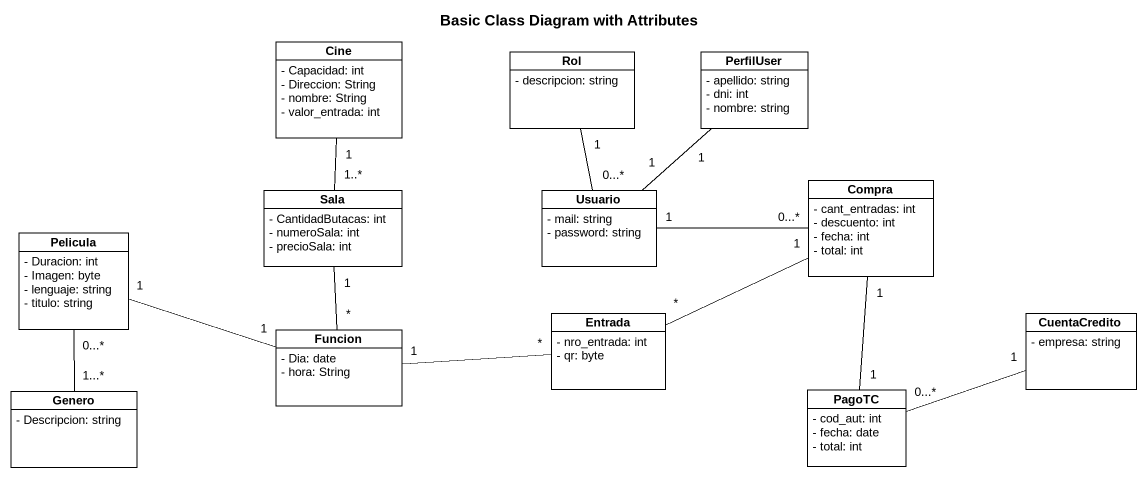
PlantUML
@startuml
title Basic Class Diagram with Attributes
hide circle
hide empty members
skinparam classAttributeIconSize 0
class Cine {
  - Capacidad: int
  - Direccion: String
  - nombre: String
  - valor_entrada: int
}
class Rol {
  - descripcion: string
}
class PerfilUser {
  - apellido: string
  - dni: int
  - nombre: string
}
class Sala {
  - CantidadButacas: int
  - numeroSala: int
  - precioSala: int
}
class Usuario {
  - mail: string
  - password: string
}
class Compra {
  - cant_entradas: int
  - descuento: int
  - fecha: int
  - total: int
}
class Pelicula {
  - Duracion: int
  - Imagen: byte
  - lenguaje: string
  - titulo: string
}
class Funcion {
  - Dia: date
  - hora: String
}
class Entrada {
  - nro_entrada: int
  - qr: byte
}
class CuentaCredito {
  - empresa: string
}
class Genero {
  - Descripcion: string
}
class PagoTC {
  - cod_aut: int
  - fecha: date
  - total: int
}
Sala "1..*" -up- "1" Cine
Usuario "0...*" -up- "1" Rol
Usuario "1" -up- "1" PerfilUser
Compra "0...*" -left- "1" Usuario
Pelicula "0...*" -- "1...*" Genero
Funcion "*" -up- "1" Sala
Funcion "1" -left- "1" Pelicula
Entrada "*" -right- "1" Compra
Entrada "*" -left- "1" Funcion
PagoTC "1" -up- "1" Compra
PagoTC "0...*" -right- "1" CuentaCredito
@enduml
